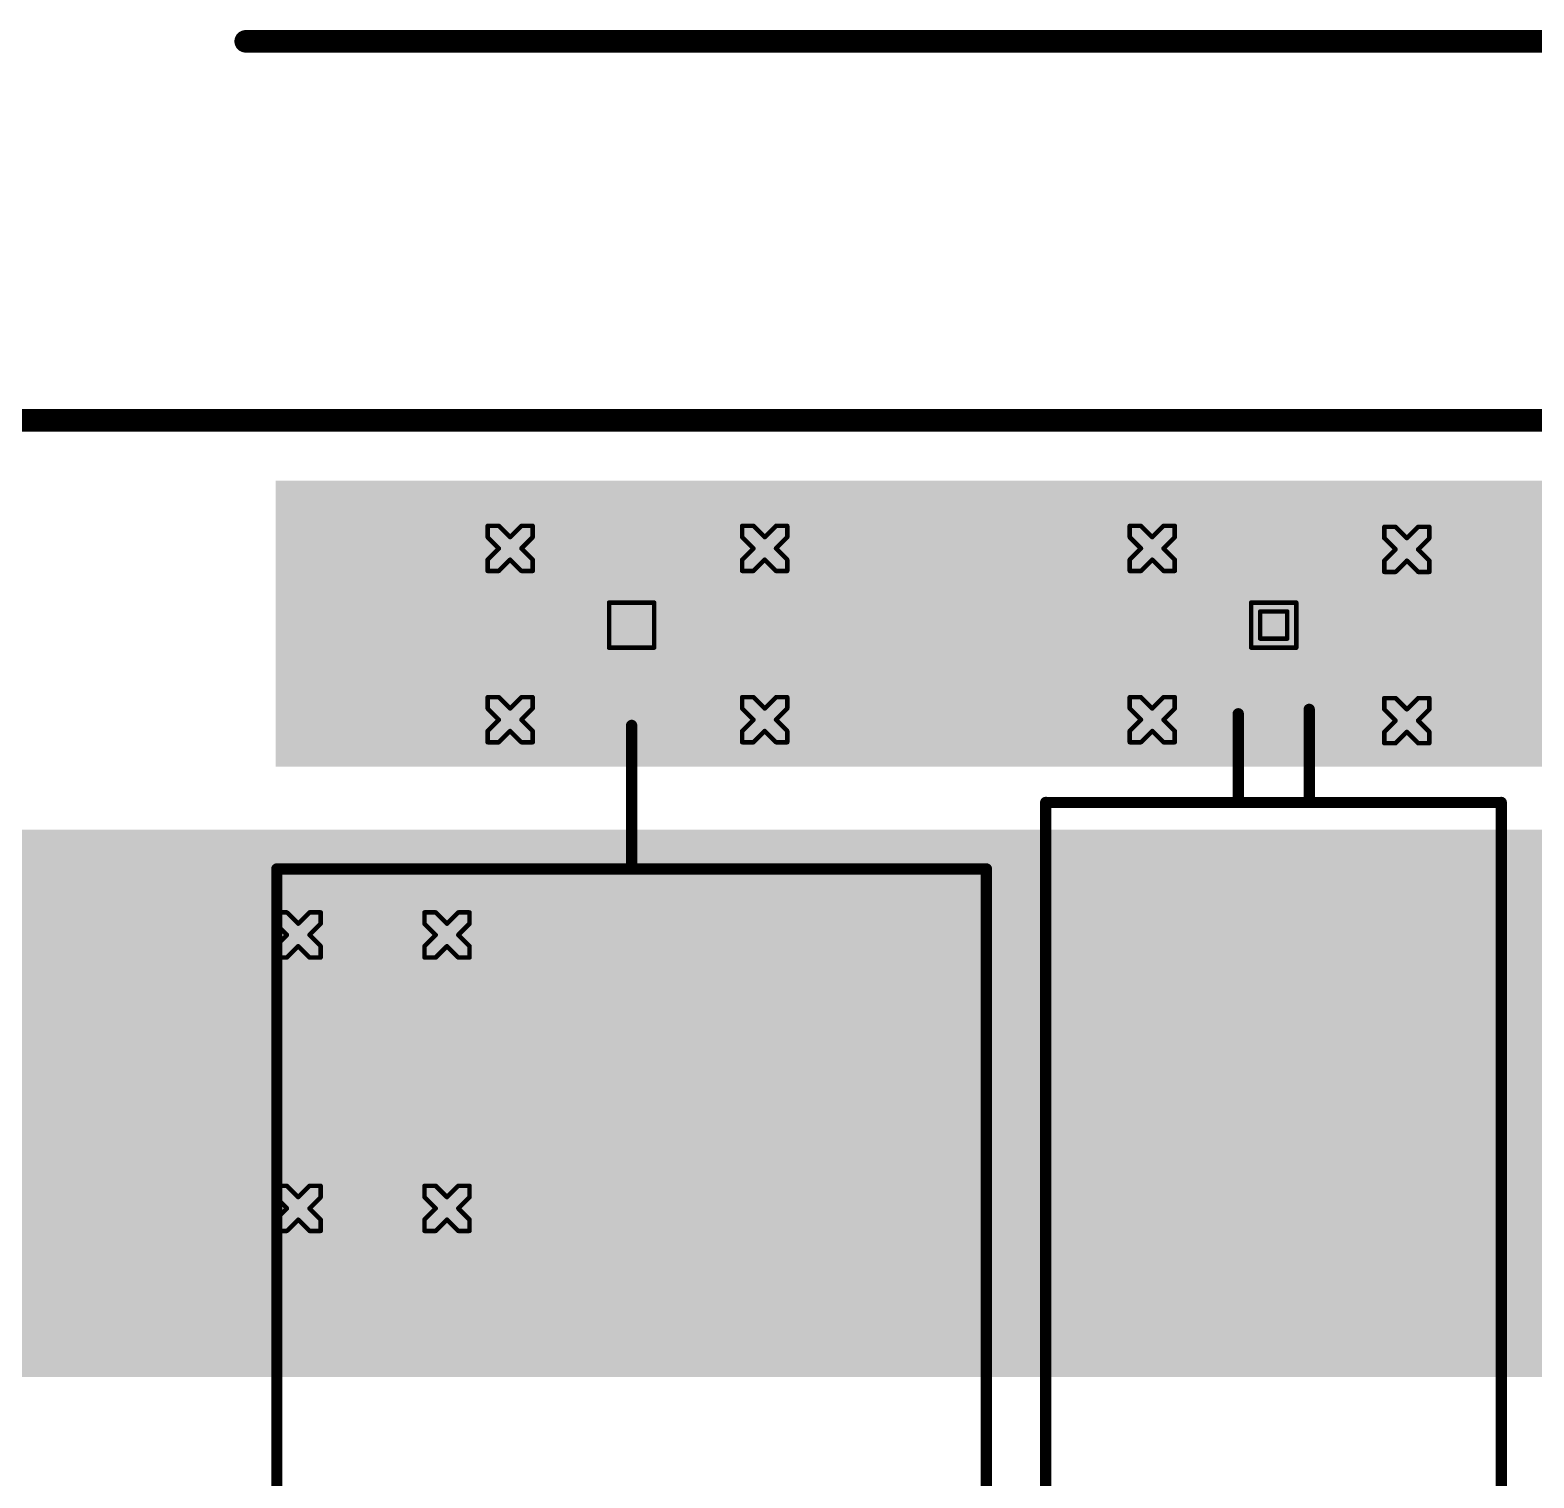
# Model space of a CAD drawing. Header units: inches. Extents: x 0 to 282, y 0 to 91.
# Drawn here: x 34.8 to 51.75, y 25.07 to 41.4 of the extents above; entities that cross this region are included whole.
import ezdxf

# ---------------------------------------------------------------- set-up
doc = ezdxf.new("R2010")
doc.units = ezdxf.units.IN
for name, color, linetype in [('Board Outline', 216, 'Continuous'), ('Bottom Layer', 5, 'Continuous'), ('Bottom Solder', 6, 'Continuous'), ('Dimension', 6, 'Continuous'), ('Drill Drawing', 1, 'Continuous'), ('Multi-Layer', 9, 'Continuous'), ('Pad Holes', 156, 'Continuous'), ('Top Layer', 1, 'Continuous'), ('Top Overlay', 2, 'Continuous'), ('Top Solder', 216, 'Continuous'), ('Via Holes', 16, 'Continuous')]:
    doc.layers.add(name, color=color, linetype=linetype)

# ---------------------------------------------------------------- blocks, each defined once
blk = doc.blocks.new('EWWR0006J500RT9_7')
at = {"layer": 'Bottom Layer'}
h = blk.add_hatch(color=5, dxfattribs=at)
edge = h.paths.add_edge_path()
edge.add_arc((-14.5, 0), 0.9, 0, 360)
at = {"layer": 'Bottom Solder'}
h = blk.add_hatch(color=6, dxfattribs=at)
edge = h.paths.add_edge_path()
edge.add_arc((-14.5, 0), 0.951, 0, 360)
at = {"layer": 'Multi-Layer'}
h = blk.add_hatch(color=9, dxfattribs=at)
edge = h.paths.add_edge_path()
edge.add_arc((-14.5, 0), 0.9, 0, 360)
at = {"layer": 'Pad Holes'}
h = blk.add_hatch(color=7, dxfattribs=at)
edge = h.paths.add_edge_path()
edge.add_arc((-14.5, 0), 0.5, 0, 360)
at = {"layer": 'Top Layer'}
h = blk.add_hatch(color=1, dxfattribs=at)
edge = h.paths.add_edge_path()
edge.add_arc((-14.5, 0), 0.9, 0, 360)
at = {"layer": 'Top Solder'}
h = blk.add_hatch(color=216, dxfattribs=at)
edge = h.paths.add_edge_path()
edge.add_arc((-14.5, 0), 0.951, 0, 360)
at = {"layer": 'Top Overlay', "const_width": 0.127}
for points in [[(-11.75, -4), (-11.75, 4)], [(11.75, 4), (-11.715, 4)], [(-11.75, 0), (-13.369, 0)], [(11.75, -4), (-11.75, -4)]]:
    blk.add_lwpolyline(points, dxfattribs=at)
at = {"layer": 'Top Overlay', "const_width": 0.0635}
for points in [[(-11.782, 4, 1), (-11.718, 4, 1)], [(-11.747, 4, 1), (-11.683, 4, 1)], [(-13.401, 0, 1), (-13.337, 0, 1)], [(-11.782, 0, 1), (-11.718, 0, 1)], [(-11.782, -4, 1), (-11.718, -4, 1)], [(-11.782, -4, 1), (-11.718, -4, 1)]]:
    blk.add_lwpolyline(points, format="xyb", close=True, dxfattribs=at)
blk = doc.blocks.new('MFR3WSJT_73_1K_8')
at = {"layer": 'Bottom Layer'}
h = blk.add_hatch(color=5, dxfattribs=at)
edge = h.paths.add_edge_path()
edge.add_arc((9.5, 0), 1, 0, 360)
at = {"layer": 'Bottom Solder'}
h = blk.add_hatch(color=6, dxfattribs=at)
edge = h.paths.add_edge_path()
edge.add_arc((9.5, 0), 1.051, 0, 360)
at = {"layer": 'Multi-Layer'}
h = blk.add_hatch(color=9, dxfattribs=at)
edge = h.paths.add_edge_path()
edge.add_arc((9.5, 0), 1, 0, 360)
at = {"layer": 'Pad Holes'}
h = blk.add_hatch(color=7, dxfattribs=at)
edge = h.paths.add_edge_path()
edge.add_arc((9.5, 0), 0.55, 0, 360)
at = {"layer": 'Top Layer'}
h = blk.add_hatch(color=1, dxfattribs=at)
edge = h.paths.add_edge_path()
edge.add_arc((9.5, 0), 1, 0, 360)
at = {"layer": 'Top Solder'}
h = blk.add_hatch(color=216, dxfattribs=at)
edge = h.paths.add_edge_path()
edge.add_arc((9.5, 0), 1.051, 0, 360)
at = {"layer": 'Top Overlay', "const_width": 0.127}
for points in [[(-7.5, 2.571), (7.5, 2.571)], [(7.5, 2.565), (7.5, -2.565)], [(7.5, 0.4), (8.5, 0.4)], [(7.5, -0.4), (8.55, -0.4)], [(-7.5, -2.565), (7.5, -2.565)]]:
    blk.add_lwpolyline(points, dxfattribs=at)
at = {"layer": 'Top Overlay', "const_width": 0.0635}
for points in [[(7.468, 2.571, 1), (7.532, 2.571, 1)], [(7.468, 2.565, 1), (7.532, 2.565, 1)], [(7.468, 0.4, 1), (7.532, 0.4, 1)], [(8.468, 0.4, 1), (8.532, 0.4, 1)], [(7.468, -0.4, 1), (7.532, -0.4, 1)], [(8.518, -0.4, 1), (8.582, -0.4, 1)], [(7.468, -2.565, 1), (7.532, -2.565, 1)], [(7.468, -2.565, 1), (7.532, -2.565, 1)]]:
    blk.add_lwpolyline(points, format="xyb", close=True, dxfattribs=at)

msp = doc.modelspace()

# ---------------------------------------------------------------- hatches: boundary and pattern name
at = {"layer": 'Bottom Layer'}
for points in [[(37.567, 33.096), (56.744, 33.096), (56.744, 36.322), (37.567, 36.322)], [(25.451, 26.213), (56.744, 26.213), (56.744, 32.385), (25.451, 32.385)]]:
    msp.add_hatch(color=5, dxfattribs=at).paths.add_polyline_path(points)
h = msp.add_hatch(color=5, dxfattribs=at)
edge = h.paths.add_edge_path()
edge.add_arc((40.21, 35.556), 0.3, 0, 360)
h = msp.add_hatch(color=5, dxfattribs=at)
edge = h.paths.add_edge_path()
edge.add_arc((43.081, 35.556), 0.3, 0, 360)
h = msp.add_hatch(color=5, dxfattribs=at)
edge = h.paths.add_edge_path()
edge.add_arc((47.449, 35.556), 0.3, 0, 360)
h = msp.add_hatch(color=5, dxfattribs=at)
edge = h.paths.add_edge_path()
edge.add_arc((50.32, 35.545), 0.3, 0, 360)
h = msp.add_hatch(color=5, dxfattribs=at)
edge = h.paths.add_edge_path()
edge.add_arc((40.21, 33.624), 0.3, 0, 360)
h = msp.add_hatch(color=5, dxfattribs=at)
edge = h.paths.add_edge_path()
edge.add_arc((43.081, 33.624), 0.3, 0, 360)
h = msp.add_hatch(color=5, dxfattribs=at)
edge = h.paths.add_edge_path()
edge.add_arc((47.449, 33.624), 0.3, 0, 360)
h = msp.add_hatch(color=5, dxfattribs=at)
edge = h.paths.add_edge_path()
edge.add_arc((50.32, 33.614), 0.3, 0, 360)
h = msp.add_hatch(color=5, dxfattribs=at)
edge = h.paths.add_edge_path()
edge.add_arc((37.821, 31.197), 0.3, 0, 360)
h = msp.add_hatch(color=5, dxfattribs=at)
edge = h.paths.add_edge_path()
edge.add_arc((39.498, 31.197), 0.3, 0, 360)
h = msp.add_hatch(color=5, dxfattribs=at)
edge = h.paths.add_edge_path()
edge.add_arc((37.821, 28.113), 0.3, 0, 360)
h = msp.add_hatch(color=5, dxfattribs=at)
edge = h.paths.add_edge_path()
edge.add_arc((39.498, 28.113), 0.3, 0, 360)
at = {"layer": 'Bottom Solder'}
h = msp.add_hatch(color=6, dxfattribs=at)
edge = h.paths.add_edge_path()
edge.add_arc((40.21, 35.556), 0.402, 0, 360)
h = msp.add_hatch(color=6, dxfattribs=at)
edge = h.paths.add_edge_path()
edge.add_arc((43.081, 35.556), 0.402, 0, 360)
h = msp.add_hatch(color=6, dxfattribs=at)
edge = h.paths.add_edge_path()
edge.add_arc((47.449, 35.556), 0.402, 0, 360)
h = msp.add_hatch(color=6, dxfattribs=at)
edge = h.paths.add_edge_path()
edge.add_arc((50.32, 35.545), 0.402, 0, 360)
h = msp.add_hatch(color=6, dxfattribs=at)
edge = h.paths.add_edge_path()
edge.add_arc((40.21, 33.624), 0.402, 0, 360)
h = msp.add_hatch(color=6, dxfattribs=at)
edge = h.paths.add_edge_path()
edge.add_arc((43.081, 33.624), 0.402, 0, 360)
h = msp.add_hatch(color=6, dxfattribs=at)
edge = h.paths.add_edge_path()
edge.add_arc((47.449, 33.624), 0.402, 0, 360)
h = msp.add_hatch(color=6, dxfattribs=at)
edge = h.paths.add_edge_path()
edge.add_arc((50.32, 33.614), 0.402, 0, 360)
h = msp.add_hatch(color=6, dxfattribs=at)
edge = h.paths.add_edge_path()
edge.add_arc((37.821, 31.197), 0.402, 0, 360)
h = msp.add_hatch(color=6, dxfattribs=at)
edge = h.paths.add_edge_path()
edge.add_arc((39.498, 31.197), 0.402, 0, 360)
h = msp.add_hatch(color=6, dxfattribs=at)
edge = h.paths.add_edge_path()
edge.add_arc((37.821, 28.113), 0.402, 0, 360)
h = msp.add_hatch(color=6, dxfattribs=at)
edge = h.paths.add_edge_path()
edge.add_arc((39.498, 28.113), 0.402, 0, 360)
at = {"layer": 'Top Layer'}
for points in [[(37.567, 33.096), (56.744, 33.096), (56.744, 36.322), (37.567, 36.322)], [(25.451, 26.213), (56.744, 26.213), (56.744, 32.385), (25.451, 32.385)]]:
    msp.add_hatch(color=1, dxfattribs=at).paths.add_polyline_path(points)
h = msp.add_hatch(color=1, dxfattribs=at)
edge = h.paths.add_edge_path()
edge.add_arc((40.21, 35.556), 0.3, 0, 360)
h = msp.add_hatch(color=1, dxfattribs=at)
edge = h.paths.add_edge_path()
edge.add_arc((43.081, 35.556), 0.3, 0, 360)
h = msp.add_hatch(color=1, dxfattribs=at)
edge = h.paths.add_edge_path()
edge.add_arc((47.449, 35.556), 0.3, 0, 360)
h = msp.add_hatch(color=1, dxfattribs=at)
edge = h.paths.add_edge_path()
edge.add_arc((50.32, 35.545), 0.3, 0, 360)
h = msp.add_hatch(color=1, dxfattribs=at)
edge = h.paths.add_edge_path()
edge.add_arc((40.21, 33.624), 0.3, 0, 360)
h = msp.add_hatch(color=1, dxfattribs=at)
edge = h.paths.add_edge_path()
edge.add_arc((43.081, 33.624), 0.3, 0, 360)
h = msp.add_hatch(color=1, dxfattribs=at)
edge = h.paths.add_edge_path()
edge.add_arc((47.449, 33.624), 0.3, 0, 360)
h = msp.add_hatch(color=1, dxfattribs=at)
edge = h.paths.add_edge_path()
edge.add_arc((50.32, 33.614), 0.3, 0, 360)
h = msp.add_hatch(color=1, dxfattribs=at)
edge = h.paths.add_edge_path()
edge.add_arc((37.821, 31.197), 0.3, 0, 360)
h = msp.add_hatch(color=1, dxfattribs=at)
edge = h.paths.add_edge_path()
edge.add_arc((39.498, 31.197), 0.3, 0, 360)
h = msp.add_hatch(color=1, dxfattribs=at)
edge = h.paths.add_edge_path()
edge.add_arc((37.821, 28.113), 0.3, 0, 360)
h = msp.add_hatch(color=1, dxfattribs=at)
edge = h.paths.add_edge_path()
edge.add_arc((39.498, 28.113), 0.3, 0, 360)
at = {"layer": 'Top Solder'}
h = msp.add_hatch(color=216, dxfattribs=at)
edge = h.paths.add_edge_path()
edge.add_arc((40.21, 35.556), 0.402, 0, 360)
h = msp.add_hatch(color=216, dxfattribs=at)
edge = h.paths.add_edge_path()
edge.add_arc((43.081, 35.556), 0.402, 0, 360)
h = msp.add_hatch(color=216, dxfattribs=at)
edge = h.paths.add_edge_path()
edge.add_arc((47.449, 35.556), 0.402, 0, 360)
h = msp.add_hatch(color=216, dxfattribs=at)
edge = h.paths.add_edge_path()
edge.add_arc((50.32, 35.545), 0.402, 0, 360)
h = msp.add_hatch(color=216, dxfattribs=at)
edge = h.paths.add_edge_path()
edge.add_arc((40.21, 33.624), 0.402, 0, 360)
h = msp.add_hatch(color=216, dxfattribs=at)
edge = h.paths.add_edge_path()
edge.add_arc((43.081, 33.624), 0.402, 0, 360)
h = msp.add_hatch(color=216, dxfattribs=at)
edge = h.paths.add_edge_path()
edge.add_arc((47.449, 33.624), 0.402, 0, 360)
h = msp.add_hatch(color=216, dxfattribs=at)
edge = h.paths.add_edge_path()
edge.add_arc((50.32, 33.614), 0.402, 0, 360)
h = msp.add_hatch(color=216, dxfattribs=at)
edge = h.paths.add_edge_path()
edge.add_arc((37.821, 31.197), 0.402, 0, 360)
h = msp.add_hatch(color=216, dxfattribs=at)
edge = h.paths.add_edge_path()
edge.add_arc((39.498, 31.197), 0.402, 0, 360)
h = msp.add_hatch(color=216, dxfattribs=at)
edge = h.paths.add_edge_path()
edge.add_arc((37.821, 28.113), 0.402, 0, 360)
h = msp.add_hatch(color=216, dxfattribs=at)
edge = h.paths.add_edge_path()
edge.add_arc((39.498, 28.113), 0.402, 0, 360)
at = {"layer": 'Via Holes'}
h = msp.add_hatch(color=7, dxfattribs=at)
edge = h.paths.add_edge_path()
edge.add_arc((40.21, 35.556), 0.15, 0, 360)
h = msp.add_hatch(color=7, dxfattribs=at)
edge = h.paths.add_edge_path()
edge.add_arc((43.081, 35.556), 0.15, 0, 360)
h = msp.add_hatch(color=7, dxfattribs=at)
edge = h.paths.add_edge_path()
edge.add_arc((47.449, 35.556), 0.15, 0, 360)
h = msp.add_hatch(color=7, dxfattribs=at)
edge = h.paths.add_edge_path()
edge.add_arc((50.32, 35.545), 0.15, 0, 360)
h = msp.add_hatch(color=7, dxfattribs=at)
edge = h.paths.add_edge_path()
edge.add_arc((40.21, 33.624), 0.15, 0, 360)
h = msp.add_hatch(color=7, dxfattribs=at)
edge = h.paths.add_edge_path()
edge.add_arc((43.081, 33.624), 0.15, 0, 360)
h = msp.add_hatch(color=7, dxfattribs=at)
edge = h.paths.add_edge_path()
edge.add_arc((47.449, 33.624), 0.15, 0, 360)
h = msp.add_hatch(color=7, dxfattribs=at)
edge = h.paths.add_edge_path()
edge.add_arc((50.32, 33.614), 0.15, 0, 360)
h = msp.add_hatch(color=7, dxfattribs=at)
edge = h.paths.add_edge_path()
edge.add_arc((37.821, 31.197), 0.15, 0, 360)
h = msp.add_hatch(color=7, dxfattribs=at)
edge = h.paths.add_edge_path()
edge.add_arc((39.498, 31.197), 0.15, 0, 360)
h = msp.add_hatch(color=7, dxfattribs=at)
edge = h.paths.add_edge_path()
edge.add_arc((37.821, 28.113), 0.15, 0, 360)
h = msp.add_hatch(color=7, dxfattribs=at)
edge = h.paths.add_edge_path()
edge.add_arc((39.498, 28.113), 0.15, 0, 360)

# ---------------------------------------------------------------- linework, layer by layer
at = {"layer": 'Board Outline', "const_width": 0.254}
msp.add_lwpolyline([(0, 37), (61, 37)], dxfattribs=at)
at = {"layer": 'Dimension', "const_width": 0.254}
msp.add_lwpolyline([(37.229, 41.275), (61, 41.275)], dxfattribs=at)
at = {"layer": 'Dimension', "const_width": 0.127}
msp.add_lwpolyline([(37.165, 41.275, 1), (37.292, 41.275, 1)], format="xyb", close=True, dxfattribs=at)
at = {"layer": 'Drill Drawing', "const_width": 0.0508}
for points in [[(39.956, 35.683), (39.956, 35.81)], [(39.956, 35.81), (40.083, 35.81)], [(40.083, 35.81), (40.21, 35.683)], [(40.21, 35.683), (40.337, 35.81)], [(40.337, 35.81), (40.464, 35.81)], [(40.464, 35.683), (40.464, 35.81)], [(42.827, 35.683), (42.827, 35.81)], [(42.827, 35.81), (42.954, 35.81)], [(42.954, 35.81), (43.081, 35.683)], [(43.081, 35.683), (43.208, 35.81)], [(43.208, 35.81), (43.335, 35.81)], [(43.335, 35.683), (43.335, 35.81)], [(47.195, 35.683), (47.195, 35.81)], [(47.195, 35.81), (47.322, 35.81)], [(47.322, 35.81), (47.449, 35.683)], [(47.449, 35.683), (47.576, 35.81)], [(47.576, 35.81), (47.703, 35.81)], [(47.703, 35.683), (47.703, 35.81)], [(50.066, 35.672), (50.066, 35.799)], [(50.066, 35.799), (50.193, 35.799)], [(50.193, 35.799), (50.32, 35.672)], [(50.32, 35.672), (50.447, 35.799)], [(50.447, 35.799), (50.574, 35.799)], [(50.574, 35.672), (50.574, 35.799)], [(39.956, 35.683), (40.083, 35.556)], [(40.337, 35.556), (40.464, 35.683)], [(42.827, 35.683), (42.954, 35.556)], [(43.208, 35.556), (43.335, 35.683)], [(47.195, 35.683), (47.322, 35.556)], [(47.576, 35.556), (47.703, 35.683)], [(50.066, 35.672), (50.193, 35.545)], [(50.447, 35.545), (50.574, 35.672)], [(39.956, 35.429), (40.083, 35.556)], [(39.956, 35.302), (39.956, 35.429)], [(40.083, 35.302), (40.21, 35.429)], [(40.21, 35.429), (40.337, 35.302)], [(40.337, 35.556), (40.464, 35.429)], [(40.464, 35.302), (40.464, 35.429)], [(42.827, 35.429), (42.954, 35.556)], [(42.827, 35.302), (42.827, 35.429)], [(42.954, 35.302), (43.081, 35.429)], [(43.081, 35.429), (43.208, 35.302)], [(43.208, 35.556), (43.335, 35.429)], [(43.335, 35.302), (43.335, 35.429)], [(47.195, 35.429), (47.322, 35.556)], [(47.195, 35.302), (47.195, 35.429)], [(47.322, 35.302), (47.449, 35.429)], [(47.449, 35.429), (47.576, 35.302)], [(47.576, 35.556), (47.703, 35.429)], [(47.703, 35.302), (47.703, 35.429)], [(50.066, 35.418), (50.193, 35.545)], [(50.066, 35.291), (50.066, 35.418)], [(50.193, 35.291), (50.32, 35.418)], [(50.32, 35.418), (50.447, 35.291)], [(50.447, 35.545), (50.574, 35.418)], [(50.574, 35.291), (50.574, 35.418)], [(39.956, 35.302), (40.083, 35.302)], [(40.337, 35.302), (40.464, 35.302)], [(42.827, 35.302), (42.954, 35.302)], [(43.208, 35.302), (43.335, 35.302)], [(47.195, 35.302), (47.322, 35.302)], [(47.576, 35.302), (47.703, 35.302)], [(50.066, 35.291), (50.193, 35.291)], [(50.447, 35.291), (50.574, 35.291)], [(41.326, 34.945), (41.834, 34.945)], [(41.326, 34.437), (41.326, 34.945)], [(41.834, 34.437), (41.834, 34.945)], [(48.565, 34.945), (49.073, 34.945)], [(48.565, 34.437), (48.565, 34.945)], [(49.073, 34.437), (49.073, 34.945)], [(48.666, 34.844), (48.971, 34.844)], [(48.666, 34.539), (48.666, 34.844)], [(48.971, 34.539), (48.971, 34.844)], [(41.326, 34.437), (41.834, 34.437)], [(48.565, 34.437), (49.073, 34.437)], [(48.666, 34.539), (48.971, 34.539)], [(39.956, 33.751), (39.956, 33.878)], [(39.956, 33.878), (40.083, 33.878)], [(39.956, 33.751), (40.083, 33.624)], [(40.083, 33.878), (40.21, 33.751)], [(40.21, 33.751), (40.337, 33.878)], [(40.337, 33.878), (40.464, 33.878)], [(40.337, 33.624), (40.464, 33.751)], [(40.464, 33.751), (40.464, 33.878)], [(42.827, 33.751), (42.827, 33.878)], [(42.827, 33.878), (42.954, 33.878)], [(42.827, 33.751), (42.954, 33.624)], [(42.954, 33.878), (43.081, 33.751)], [(43.081, 33.751), (43.208, 33.878)], [(43.208, 33.878), (43.335, 33.878)], [(43.208, 33.624), (43.335, 33.751)], [(43.335, 33.751), (43.335, 33.878)], [(47.195, 33.751), (47.195, 33.878)], [(47.195, 33.878), (47.322, 33.878)], [(47.195, 33.751), (47.322, 33.624)], [(47.322, 33.878), (47.449, 33.751)], [(47.449, 33.751), (47.576, 33.878)], [(47.576, 33.878), (47.703, 33.878)], [(47.576, 33.624), (47.703, 33.751)], [(47.703, 33.751), (47.703, 33.878)], [(50.066, 33.741), (50.066, 33.868)], [(50.066, 33.868), (50.193, 33.868)], [(50.066, 33.741), (50.193, 33.614)], [(50.193, 33.868), (50.32, 33.741)], [(50.32, 33.741), (50.447, 33.868)], [(50.447, 33.868), (50.574, 33.868)], [(50.447, 33.614), (50.574, 33.741)], [(50.574, 33.741), (50.574, 33.868)], [(39.956, 33.497), (40.083, 33.624)], [(40.337, 33.624), (40.464, 33.497)], [(42.827, 33.497), (42.954, 33.624)], [(43.208, 33.624), (43.335, 33.497)], [(47.195, 33.497), (47.322, 33.624)], [(47.576, 33.624), (47.703, 33.497)], [(50.066, 33.487), (50.193, 33.614)], [(50.447, 33.614), (50.574, 33.487)], [(39.956, 33.37), (39.956, 33.497)], [(40.083, 33.37), (40.21, 33.497)], [(40.21, 33.497), (40.337, 33.37)], [(40.464, 33.37), (40.464, 33.497)], [(42.827, 33.37), (42.827, 33.497)], [(42.954, 33.37), (43.081, 33.497)], [(43.081, 33.497), (43.208, 33.37)], [(43.335, 33.37), (43.335, 33.497)], [(47.195, 33.37), (47.195, 33.497)], [(47.322, 33.37), (47.449, 33.497)], [(47.449, 33.497), (47.576, 33.37)], [(47.703, 33.37), (47.703, 33.497)], [(50.066, 33.36), (50.066, 33.487)], [(50.193, 33.36), (50.32, 33.487)], [(50.32, 33.487), (50.447, 33.36)], [(50.574, 33.36), (50.574, 33.487)], [(39.956, 33.37), (40.083, 33.37)], [(40.337, 33.37), (40.464, 33.37)], [(42.827, 33.37), (42.954, 33.37)], [(43.208, 33.37), (43.335, 33.37)], [(47.195, 33.37), (47.322, 33.37)], [(47.576, 33.37), (47.703, 33.37)], [(50.066, 33.36), (50.193, 33.36)], [(50.447, 33.36), (50.574, 33.36)], [(37.567, 31.324), (37.567, 31.451)], [(37.567, 31.451), (37.694, 31.451)], [(37.694, 31.451), (37.821, 31.324)], [(37.821, 31.324), (37.948, 31.451)], [(37.948, 31.451), (38.075, 31.451)], [(38.075, 31.324), (38.075, 31.451)], [(39.244, 31.324), (39.244, 31.451)], [(39.244, 31.451), (39.371, 31.451)], [(39.371, 31.451), (39.498, 31.324)], [(39.498, 31.324), (39.625, 31.451)], [(39.625, 31.451), (39.752, 31.451)], [(39.752, 31.324), (39.752, 31.451)], [(37.567, 31.324), (37.694, 31.197)], [(37.567, 31.07), (37.694, 31.197)], [(37.948, 31.197), (38.075, 31.324)], [(37.948, 31.197), (38.075, 31.07)], [(39.244, 31.324), (39.371, 31.197)], [(39.244, 31.07), (39.371, 31.197)], [(39.625, 31.197), (39.752, 31.324)], [(39.625, 31.197), (39.752, 31.07)], [(37.567, 30.943), (37.567, 31.07)], [(37.694, 30.943), (37.821, 31.07)], [(37.821, 31.07), (37.948, 30.943)], [(38.075, 30.943), (38.075, 31.07)], [(39.244, 30.943), (39.244, 31.07)], [(39.371, 30.943), (39.498, 31.07)], [(39.498, 31.07), (39.625, 30.943)], [(39.752, 30.943), (39.752, 31.07)], [(37.567, 30.943), (37.694, 30.943)], [(37.948, 30.943), (38.075, 30.943)], [(39.244, 30.943), (39.371, 30.943)], [(39.625, 30.943), (39.752, 30.943)], [(37.567, 28.24), (37.567, 28.367)], [(37.567, 28.367), (37.694, 28.367)], [(37.694, 28.367), (37.821, 28.24)], [(37.821, 28.24), (37.948, 28.367)], [(37.948, 28.367), (38.075, 28.367)], [(38.075, 28.24), (38.075, 28.367)], [(39.244, 28.24), (39.244, 28.367)], [(39.244, 28.367), (39.371, 28.367)], [(39.371, 28.367), (39.498, 28.24)], [(39.498, 28.24), (39.625, 28.367)], [(39.625, 28.367), (39.752, 28.367)], [(39.752, 28.24), (39.752, 28.367)], [(37.567, 28.24), (37.694, 28.113)], [(37.948, 28.113), (38.075, 28.24)], [(39.244, 28.24), (39.371, 28.113)], [(39.625, 28.113), (39.752, 28.24)], [(37.567, 27.986), (37.694, 28.113)], [(37.567, 27.859), (37.567, 27.986)], [(37.694, 27.859), (37.821, 27.986)], [(37.821, 27.986), (37.948, 27.859)], [(37.948, 28.113), (38.075, 27.986)], [(38.075, 27.859), (38.075, 27.986)], [(39.244, 27.986), (39.371, 28.113)], [(39.244, 27.859), (39.244, 27.986)], [(39.371, 27.859), (39.498, 27.986)], [(39.498, 27.986), (39.625, 27.859)], [(39.625, 28.113), (39.752, 27.986)], [(39.752, 27.859), (39.752, 27.986)], [(37.567, 27.859), (37.694, 27.859)], [(37.948, 27.859), (38.075, 27.859)], [(39.244, 27.859), (39.371, 27.859)], [(39.625, 27.859), (39.752, 27.859)]]:
    msp.add_lwpolyline(points, dxfattribs=at)
at = {"layer": 'Drill Drawing', "const_width": 0.0254}
for points in [[(39.944, 35.81, 1), (39.969, 35.81, 1)], [(39.944, 35.81, 1), (39.969, 35.81, 1)], [(40.071, 35.81, 1), (40.096, 35.81, 1)], [(40.071, 35.81, 1), (40.096, 35.81, 1)], [(40.325, 35.81, 1), (40.35, 35.81, 1)], [(40.325, 35.81, 1), (40.35, 35.81, 1)], [(40.452, 35.81, 1), (40.477, 35.81, 1)], [(40.452, 35.81, 1), (40.477, 35.81, 1)], [(42.814, 35.81, 1), (42.839, 35.81, 1)], [(42.814, 35.81, 1), (42.839, 35.81, 1)], [(42.941, 35.81, 1), (42.966, 35.81, 1)], [(42.941, 35.81, 1), (42.966, 35.81, 1)], [(43.195, 35.81, 1), (43.22, 35.81, 1)], [(43.195, 35.81, 1), (43.22, 35.81, 1)], [(43.322, 35.81, 1), (43.347, 35.81, 1)], [(43.322, 35.81, 1), (43.347, 35.81, 1)], [(47.183, 35.81, 1), (47.208, 35.81, 1)], [(47.183, 35.81, 1), (47.208, 35.81, 1)], [(47.31, 35.81, 1), (47.335, 35.81, 1)], [(47.31, 35.81, 1), (47.335, 35.81, 1)], [(47.564, 35.81, 1), (47.589, 35.81, 1)], [(47.564, 35.81, 1), (47.589, 35.81, 1)], [(47.691, 35.81, 1), (47.716, 35.81, 1)], [(47.691, 35.81, 1), (47.716, 35.81, 1)], [(50.053, 35.799, 1), (50.078, 35.799, 1)], [(50.053, 35.799, 1), (50.078, 35.799, 1)], [(50.18, 35.799, 1), (50.205, 35.799, 1)], [(50.18, 35.799, 1), (50.205, 35.799, 1)], [(50.434, 35.799, 1), (50.459, 35.799, 1)], [(50.434, 35.799, 1), (50.459, 35.799, 1)], [(50.561, 35.799, 1), (50.586, 35.799, 1)], [(50.561, 35.799, 1), (50.586, 35.799, 1)], [(39.944, 35.683, 1), (39.969, 35.683, 1)], [(39.944, 35.683, 1), (39.969, 35.683, 1)], [(40.198, 35.683, 1), (40.223, 35.683, 1)], [(40.198, 35.683, 1), (40.223, 35.683, 1)], [(40.452, 35.683, 1), (40.477, 35.683, 1)], [(40.452, 35.683, 1), (40.477, 35.683, 1)], [(42.814, 35.683, 1), (42.839, 35.683, 1)], [(42.814, 35.683, 1), (42.839, 35.683, 1)], [(43.068, 35.683, 1), (43.093, 35.683, 1)], [(43.068, 35.683, 1), (43.093, 35.683, 1)], [(43.322, 35.683, 1), (43.347, 35.683, 1)], [(43.322, 35.683, 1), (43.347, 35.683, 1)], [(47.183, 35.683, 1), (47.208, 35.683, 1)], [(47.183, 35.683, 1), (47.208, 35.683, 1)], [(47.437, 35.683, 1), (47.462, 35.683, 1)], [(47.437, 35.683, 1), (47.462, 35.683, 1)], [(47.691, 35.683, 1), (47.716, 35.683, 1)], [(47.691, 35.683, 1), (47.716, 35.683, 1)], [(50.053, 35.672, 1), (50.078, 35.672, 1)], [(50.053, 35.672, 1), (50.078, 35.672, 1)], [(50.307, 35.672, 1), (50.332, 35.672, 1)], [(50.307, 35.672, 1), (50.332, 35.672, 1)], [(50.561, 35.672, 1), (50.586, 35.672, 1)], [(50.561, 35.672, 1), (50.586, 35.672, 1)], [(39.944, 35.429, 1), (39.969, 35.429, 1)], [(39.944, 35.429, 1), (39.969, 35.429, 1)], [(40.071, 35.556, 1), (40.096, 35.556, 1)], [(40.071, 35.556, 1), (40.096, 35.556, 1)], [(40.198, 35.429, 1), (40.223, 35.429, 1)], [(40.198, 35.429, 1), (40.223, 35.429, 1)], [(40.325, 35.556, 1), (40.35, 35.556, 1)], [(40.325, 35.556, 1), (40.35, 35.556, 1)], [(40.452, 35.429, 1), (40.477, 35.429, 1)], [(40.452, 35.429, 1), (40.477, 35.429, 1)], [(42.814, 35.429, 1), (42.839, 35.429, 1)], [(42.814, 35.429, 1), (42.839, 35.429, 1)], [(42.941, 35.556, 1), (42.966, 35.556, 1)], [(42.941, 35.556, 1), (42.966, 35.556, 1)], [(43.068, 35.429, 1), (43.093, 35.429, 1)], [(43.068, 35.429, 1), (43.093, 35.429, 1)], [(43.195, 35.556, 1), (43.22, 35.556, 1)], [(43.195, 35.556, 1), (43.22, 35.556, 1)], [(43.322, 35.429, 1), (43.347, 35.429, 1)], [(43.322, 35.429, 1), (43.347, 35.429, 1)], [(47.183, 35.429, 1), (47.208, 35.429, 1)], [(47.183, 35.429, 1), (47.208, 35.429, 1)], [(47.31, 35.556, 1), (47.335, 35.556, 1)], [(47.31, 35.556, 1), (47.335, 35.556, 1)], [(47.437, 35.429, 1), (47.462, 35.429, 1)], [(47.437, 35.429, 1), (47.462, 35.429, 1)], [(47.564, 35.556, 1), (47.589, 35.556, 1)], [(47.564, 35.556, 1), (47.589, 35.556, 1)], [(47.691, 35.429, 1), (47.716, 35.429, 1)], [(47.691, 35.429, 1), (47.716, 35.429, 1)], [(50.053, 35.418, 1), (50.078, 35.418, 1)], [(50.053, 35.418, 1), (50.078, 35.418, 1)], [(50.18, 35.545, 1), (50.205, 35.545, 1)], [(50.18, 35.545, 1), (50.205, 35.545, 1)], [(50.307, 35.418, 1), (50.332, 35.418, 1)], [(50.307, 35.418, 1), (50.332, 35.418, 1)], [(50.434, 35.545, 1), (50.459, 35.545, 1)], [(50.434, 35.545, 1), (50.459, 35.545, 1)], [(50.561, 35.418, 1), (50.586, 35.418, 1)], [(50.561, 35.418, 1), (50.586, 35.418, 1)], [(39.944, 35.302, 1), (39.969, 35.302, 1)], [(39.944, 35.302, 1), (39.969, 35.302, 1)], [(40.071, 35.302, 1), (40.096, 35.302, 1)], [(40.071, 35.302, 1), (40.096, 35.302, 1)], [(40.325, 35.302, 1), (40.35, 35.302, 1)], [(40.325, 35.302, 1), (40.35, 35.302, 1)], [(40.452, 35.302, 1), (40.477, 35.302, 1)], [(40.452, 35.302, 1), (40.477, 35.302, 1)], [(42.814, 35.302, 1), (42.839, 35.302, 1)], [(42.814, 35.302, 1), (42.839, 35.302, 1)], [(42.941, 35.302, 1), (42.966, 35.302, 1)], [(42.941, 35.302, 1), (42.966, 35.302, 1)], [(43.195, 35.302, 1), (43.22, 35.302, 1)], [(43.195, 35.302, 1), (43.22, 35.302, 1)], [(43.322, 35.302, 1), (43.347, 35.302, 1)], [(43.322, 35.302, 1), (43.347, 35.302, 1)], [(47.183, 35.302, 1), (47.208, 35.302, 1)], [(47.183, 35.302, 1), (47.208, 35.302, 1)], [(47.31, 35.302, 1), (47.335, 35.302, 1)], [(47.31, 35.302, 1), (47.335, 35.302, 1)], [(47.564, 35.302, 1), (47.589, 35.302, 1)], [(47.564, 35.302, 1), (47.589, 35.302, 1)], [(47.691, 35.302, 1), (47.716, 35.302, 1)], [(47.691, 35.302, 1), (47.716, 35.302, 1)], [(50.053, 35.291, 1), (50.078, 35.291, 1)], [(50.053, 35.291, 1), (50.078, 35.291, 1)], [(50.18, 35.291, 1), (50.205, 35.291, 1)], [(50.18, 35.291, 1), (50.205, 35.291, 1)], [(50.434, 35.291, 1), (50.459, 35.291, 1)], [(50.434, 35.291, 1), (50.459, 35.291, 1)], [(50.561, 35.291, 1), (50.586, 35.291, 1)], [(50.561, 35.291, 1), (50.586, 35.291, 1)], [(41.313, 34.945, 1), (41.339, 34.945, 1)], [(41.313, 34.945, 1), (41.339, 34.945, 1)], [(41.821, 34.945, 1), (41.846, 34.945, 1)], [(41.821, 34.945, 1), (41.846, 34.945, 1)], [(48.552, 34.945, 1), (48.578, 34.945, 1)], [(48.552, 34.945, 1), (48.578, 34.945, 1)], [(49.06, 34.945, 1), (49.086, 34.945, 1)], [(49.06, 34.945, 1), (49.086, 34.945, 1)], [(48.654, 34.844, 1), (48.679, 34.844, 1)], [(48.654, 34.844, 1), (48.679, 34.844, 1)], [(48.958, 34.844, 1), (48.984, 34.844, 1)], [(48.958, 34.844, 1), (48.984, 34.844, 1)], [(41.313, 34.437, 1), (41.339, 34.437, 1)], [(41.313, 34.437, 1), (41.339, 34.437, 1)], [(41.821, 34.437, 1), (41.846, 34.437, 1)], [(41.821, 34.437, 1), (41.846, 34.437, 1)], [(48.552, 34.437, 1), (48.578, 34.437, 1)], [(48.552, 34.437, 1), (48.578, 34.437, 1)], [(48.654, 34.539, 1), (48.679, 34.539, 1)], [(48.654, 34.539, 1), (48.679, 34.539, 1)], [(48.958, 34.539, 1), (48.984, 34.539, 1)], [(48.958, 34.539, 1), (48.984, 34.539, 1)], [(49.06, 34.437, 1), (49.086, 34.437, 1)], [(49.06, 34.437, 1), (49.086, 34.437, 1)], [(39.944, 33.878, 1), (39.969, 33.878, 1)], [(39.944, 33.878, 1), (39.969, 33.878, 1)], [(39.944, 33.751, 1), (39.969, 33.751, 1)], [(39.944, 33.751, 1), (39.969, 33.751, 1)], [(40.071, 33.878, 1), (40.096, 33.878, 1)], [(40.071, 33.878, 1), (40.096, 33.878, 1)], [(40.198, 33.751, 1), (40.223, 33.751, 1)], [(40.198, 33.751, 1), (40.223, 33.751, 1)], [(40.325, 33.878, 1), (40.35, 33.878, 1)], [(40.325, 33.878, 1), (40.35, 33.878, 1)], [(40.452, 33.878, 1), (40.477, 33.878, 1)], [(40.452, 33.878, 1), (40.477, 33.878, 1)], [(40.452, 33.751, 1), (40.477, 33.751, 1)], [(40.452, 33.751, 1), (40.477, 33.751, 1)], [(42.814, 33.878, 1), (42.839, 33.878, 1)], [(42.814, 33.878, 1), (42.839, 33.878, 1)], [(42.814, 33.751, 1), (42.839, 33.751, 1)], [(42.814, 33.751, 1), (42.839, 33.751, 1)], [(42.941, 33.878, 1), (42.966, 33.878, 1)], [(42.941, 33.878, 1), (42.966, 33.878, 1)], [(43.068, 33.751, 1), (43.093, 33.751, 1)], [(43.068, 33.751, 1), (43.093, 33.751, 1)], [(43.195, 33.878, 1), (43.22, 33.878, 1)], [(43.195, 33.878, 1), (43.22, 33.878, 1)], [(43.322, 33.878, 1), (43.347, 33.878, 1)], [(43.322, 33.878, 1), (43.347, 33.878, 1)], [(43.322, 33.751, 1), (43.347, 33.751, 1)], [(43.322, 33.751, 1), (43.347, 33.751, 1)], [(47.183, 33.878, 1), (47.208, 33.878, 1)], [(47.183, 33.878, 1), (47.208, 33.878, 1)], [(47.183, 33.751, 1), (47.208, 33.751, 1)], [(47.183, 33.751, 1), (47.208, 33.751, 1)], [(47.31, 33.878, 1), (47.335, 33.878, 1)], [(47.31, 33.878, 1), (47.335, 33.878, 1)], [(47.437, 33.751, 1), (47.462, 33.751, 1)], [(47.437, 33.751, 1), (47.462, 33.751, 1)], [(47.564, 33.878, 1), (47.589, 33.878, 1)], [(47.564, 33.878, 1), (47.589, 33.878, 1)], [(47.691, 33.878, 1), (47.716, 33.878, 1)], [(47.691, 33.878, 1), (47.716, 33.878, 1)], [(47.691, 33.751, 1), (47.716, 33.751, 1)], [(47.691, 33.751, 1), (47.716, 33.751, 1)], [(50.053, 33.868, 1), (50.078, 33.868, 1)], [(50.053, 33.868, 1), (50.078, 33.868, 1)], [(50.053, 33.741, 1), (50.078, 33.741, 1)], [(50.053, 33.741, 1), (50.078, 33.741, 1)], [(50.18, 33.868, 1), (50.205, 33.868, 1)], [(50.18, 33.868, 1), (50.205, 33.868, 1)], [(50.307, 33.741, 1), (50.332, 33.741, 1)], [(50.307, 33.741, 1), (50.332, 33.741, 1)], [(50.434, 33.868, 1), (50.459, 33.868, 1)], [(50.434, 33.868, 1), (50.459, 33.868, 1)], [(50.561, 33.868, 1), (50.586, 33.868, 1)], [(50.561, 33.868, 1), (50.586, 33.868, 1)], [(50.561, 33.741, 1), (50.586, 33.741, 1)], [(50.561, 33.741, 1), (50.586, 33.741, 1)], [(40.071, 33.624, 1), (40.096, 33.624, 1)], [(40.071, 33.624, 1), (40.096, 33.624, 1)], [(40.325, 33.624, 1), (40.35, 33.624, 1)], [(40.325, 33.624, 1), (40.35, 33.624, 1)], [(42.941, 33.624, 1), (42.966, 33.624, 1)], [(42.941, 33.624, 1), (42.966, 33.624, 1)], [(43.195, 33.624, 1), (43.22, 33.624, 1)], [(43.195, 33.624, 1), (43.22, 33.624, 1)], [(47.31, 33.624, 1), (47.335, 33.624, 1)], [(47.31, 33.624, 1), (47.335, 33.624, 1)], [(47.564, 33.624, 1), (47.589, 33.624, 1)], [(47.564, 33.624, 1), (47.589, 33.624, 1)], [(50.18, 33.614, 1), (50.205, 33.614, 1)], [(50.18, 33.614, 1), (50.205, 33.614, 1)], [(50.434, 33.614, 1), (50.459, 33.614, 1)], [(50.434, 33.614, 1), (50.459, 33.614, 1)], [(39.944, 33.497, 1), (39.969, 33.497, 1)], [(39.944, 33.497, 1), (39.969, 33.497, 1)], [(40.198, 33.497, 1), (40.223, 33.497, 1)], [(40.198, 33.497, 1), (40.223, 33.497, 1)], [(40.452, 33.497, 1), (40.477, 33.497, 1)], [(40.452, 33.497, 1), (40.477, 33.497, 1)], [(42.814, 33.497, 1), (42.839, 33.497, 1)], [(42.814, 33.497, 1), (42.839, 33.497, 1)], [(43.068, 33.497, 1), (43.093, 33.497, 1)], [(43.068, 33.497, 1), (43.093, 33.497, 1)], [(43.322, 33.497, 1), (43.347, 33.497, 1)], [(43.322, 33.497, 1), (43.347, 33.497, 1)], [(47.183, 33.497, 1), (47.208, 33.497, 1)], [(47.183, 33.497, 1), (47.208, 33.497, 1)], [(47.437, 33.497, 1), (47.462, 33.497, 1)], [(47.437, 33.497, 1), (47.462, 33.497, 1)], [(47.691, 33.497, 1), (47.716, 33.497, 1)], [(47.691, 33.497, 1), (47.716, 33.497, 1)], [(50.053, 33.487, 1), (50.078, 33.487, 1)], [(50.053, 33.487, 1), (50.078, 33.487, 1)], [(50.307, 33.487, 1), (50.332, 33.487, 1)], [(50.307, 33.487, 1), (50.332, 33.487, 1)], [(50.561, 33.487, 1), (50.586, 33.487, 1)], [(50.561, 33.487, 1), (50.586, 33.487, 1)], [(39.944, 33.37, 1), (39.969, 33.37, 1)], [(39.944, 33.37, 1), (39.969, 33.37, 1)], [(40.071, 33.37, 1), (40.096, 33.37, 1)], [(40.071, 33.37, 1), (40.096, 33.37, 1)], [(40.325, 33.37, 1), (40.35, 33.37, 1)], [(40.325, 33.37, 1), (40.35, 33.37, 1)], [(40.452, 33.37, 1), (40.477, 33.37, 1)], [(40.452, 33.37, 1), (40.477, 33.37, 1)], [(42.814, 33.37, 1), (42.839, 33.37, 1)], [(42.814, 33.37, 1), (42.839, 33.37, 1)], [(42.941, 33.37, 1), (42.966, 33.37, 1)], [(42.941, 33.37, 1), (42.966, 33.37, 1)], [(43.195, 33.37, 1), (43.22, 33.37, 1)], [(43.195, 33.37, 1), (43.22, 33.37, 1)], [(43.322, 33.37, 1), (43.347, 33.37, 1)], [(43.322, 33.37, 1), (43.347, 33.37, 1)], [(47.183, 33.37, 1), (47.208, 33.37, 1)], [(47.183, 33.37, 1), (47.208, 33.37, 1)], [(47.31, 33.37, 1), (47.335, 33.37, 1)], [(47.31, 33.37, 1), (47.335, 33.37, 1)], [(47.564, 33.37, 1), (47.589, 33.37, 1)], [(47.564, 33.37, 1), (47.589, 33.37, 1)], [(47.691, 33.37, 1), (47.716, 33.37, 1)], [(47.691, 33.37, 1), (47.716, 33.37, 1)], [(50.053, 33.36, 1), (50.078, 33.36, 1)], [(50.053, 33.36, 1), (50.078, 33.36, 1)], [(50.18, 33.36, 1), (50.205, 33.36, 1)], [(50.18, 33.36, 1), (50.205, 33.36, 1)], [(50.434, 33.36, 1), (50.459, 33.36, 1)], [(50.434, 33.36, 1), (50.459, 33.36, 1)], [(50.561, 33.36, 1), (50.586, 33.36, 1)], [(50.561, 33.36, 1), (50.586, 33.36, 1)], [(37.554, 31.451, 1), (37.579, 31.451, 1)], [(37.554, 31.451, 1), (37.579, 31.451, 1)], [(37.681, 31.451, 1), (37.706, 31.451, 1)], [(37.681, 31.451, 1), (37.706, 31.451, 1)], [(37.935, 31.451, 1), (37.96, 31.451, 1)], [(37.935, 31.451, 1), (37.96, 31.451, 1)], [(38.062, 31.451, 1), (38.087, 31.451, 1)], [(38.062, 31.451, 1), (38.087, 31.451, 1)], [(39.232, 31.451, 1), (39.257, 31.451, 1)], [(39.232, 31.451, 1), (39.257, 31.451, 1)], [(39.359, 31.451, 1), (39.384, 31.451, 1)], [(39.359, 31.451, 1), (39.384, 31.451, 1)], [(39.613, 31.451, 1), (39.638, 31.451, 1)], [(39.613, 31.451, 1), (39.638, 31.451, 1)], [(39.74, 31.451, 1), (39.765, 31.451, 1)], [(39.74, 31.451, 1), (39.765, 31.451, 1)], [(37.554, 31.324, 1), (37.579, 31.324, 1)], [(37.554, 31.324, 1), (37.579, 31.324, 1)], [(37.681, 31.197, 1), (37.706, 31.197, 1)], [(37.681, 31.197, 1), (37.706, 31.197, 1)], [(37.808, 31.324, 1), (37.833, 31.324, 1)], [(37.808, 31.324, 1), (37.833, 31.324, 1)], [(37.935, 31.197, 1), (37.96, 31.197, 1)], [(37.935, 31.197, 1), (37.96, 31.197, 1)], [(38.062, 31.324, 1), (38.087, 31.324, 1)], [(38.062, 31.324, 1), (38.087, 31.324, 1)], [(39.232, 31.324, 1), (39.257, 31.324, 1)], [(39.232, 31.324, 1), (39.257, 31.324, 1)], [(39.359, 31.197, 1), (39.384, 31.197, 1)], [(39.359, 31.197, 1), (39.384, 31.197, 1)], [(39.486, 31.324, 1), (39.511, 31.324, 1)], [(39.486, 31.324, 1), (39.511, 31.324, 1)], [(39.613, 31.197, 1), (39.638, 31.197, 1)], [(39.613, 31.197, 1), (39.638, 31.197, 1)], [(39.74, 31.324, 1), (39.765, 31.324, 1)], [(39.74, 31.324, 1), (39.765, 31.324, 1)], [(37.554, 31.07, 1), (37.579, 31.07, 1)], [(37.554, 31.07, 1), (37.579, 31.07, 1)], [(37.808, 31.07, 1), (37.833, 31.07, 1)], [(37.808, 31.07, 1), (37.833, 31.07, 1)], [(38.062, 31.07, 1), (38.087, 31.07, 1)], [(38.062, 31.07, 1), (38.087, 31.07, 1)], [(39.232, 31.07, 1), (39.257, 31.07, 1)], [(39.232, 31.07, 1), (39.257, 31.07, 1)], [(39.486, 31.07, 1), (39.511, 31.07, 1)], [(39.486, 31.07, 1), (39.511, 31.07, 1)], [(39.74, 31.07, 1), (39.765, 31.07, 1)], [(39.74, 31.07, 1), (39.765, 31.07, 1)], [(37.554, 30.943, 1), (37.579, 30.943, 1)], [(37.554, 30.943, 1), (37.579, 30.943, 1)], [(37.681, 30.943, 1), (37.706, 30.943, 1)], [(37.681, 30.943, 1), (37.706, 30.943, 1)], [(37.935, 30.943, 1), (37.96, 30.943, 1)], [(37.935, 30.943, 1), (37.96, 30.943, 1)], [(38.062, 30.943, 1), (38.087, 30.943, 1)], [(38.062, 30.943, 1), (38.087, 30.943, 1)], [(39.232, 30.943, 1), (39.257, 30.943, 1)], [(39.232, 30.943, 1), (39.257, 30.943, 1)], [(39.359, 30.943, 1), (39.384, 30.943, 1)], [(39.359, 30.943, 1), (39.384, 30.943, 1)], [(39.613, 30.943, 1), (39.638, 30.943, 1)], [(39.613, 30.943, 1), (39.638, 30.943, 1)], [(39.74, 30.943, 1), (39.765, 30.943, 1)], [(39.74, 30.943, 1), (39.765, 30.943, 1)], [(37.554, 28.367, 1), (37.579, 28.367, 1)], [(37.554, 28.367, 1), (37.579, 28.367, 1)], [(37.681, 28.367, 1), (37.706, 28.367, 1)], [(37.681, 28.367, 1), (37.706, 28.367, 1)], [(37.935, 28.367, 1), (37.96, 28.367, 1)], [(37.935, 28.367, 1), (37.96, 28.367, 1)], [(38.062, 28.367, 1), (38.087, 28.367, 1)], [(38.062, 28.367, 1), (38.087, 28.367, 1)], [(39.232, 28.367, 1), (39.257, 28.367, 1)], [(39.232, 28.367, 1), (39.257, 28.367, 1)], [(39.359, 28.367, 1), (39.384, 28.367, 1)], [(39.359, 28.367, 1), (39.384, 28.367, 1)], [(39.613, 28.367, 1), (39.638, 28.367, 1)], [(39.613, 28.367, 1), (39.638, 28.367, 1)], [(39.74, 28.367, 1), (39.765, 28.367, 1)], [(39.74, 28.367, 1), (39.765, 28.367, 1)], [(37.554, 28.24, 1), (37.579, 28.24, 1)], [(37.554, 28.24, 1), (37.579, 28.24, 1)], [(37.808, 28.24, 1), (37.833, 28.24, 1)], [(37.808, 28.24, 1), (37.833, 28.24, 1)], [(38.062, 28.24, 1), (38.087, 28.24, 1)], [(38.062, 28.24, 1), (38.087, 28.24, 1)], [(39.232, 28.24, 1), (39.257, 28.24, 1)], [(39.232, 28.24, 1), (39.257, 28.24, 1)], [(39.486, 28.24, 1), (39.511, 28.24, 1)], [(39.486, 28.24, 1), (39.511, 28.24, 1)], [(39.74, 28.24, 1), (39.765, 28.24, 1)], [(39.74, 28.24, 1), (39.765, 28.24, 1)], [(37.554, 27.986, 1), (37.579, 27.986, 1)], [(37.554, 27.986, 1), (37.579, 27.986, 1)], [(37.681, 28.113, 1), (37.706, 28.113, 1)], [(37.681, 28.113, 1), (37.706, 28.113, 1)], [(37.808, 27.986, 1), (37.833, 27.986, 1)], [(37.808, 27.986, 1), (37.833, 27.986, 1)], [(37.935, 28.113, 1), (37.96, 28.113, 1)], [(37.935, 28.113, 1), (37.96, 28.113, 1)], [(38.062, 27.986, 1), (38.087, 27.986, 1)], [(38.062, 27.986, 1), (38.087, 27.986, 1)], [(39.232, 27.986, 1), (39.257, 27.986, 1)], [(39.232, 27.986, 1), (39.257, 27.986, 1)], [(39.359, 28.113, 1), (39.384, 28.113, 1)], [(39.359, 28.113, 1), (39.384, 28.113, 1)], [(39.486, 27.986, 1), (39.511, 27.986, 1)], [(39.486, 27.986, 1), (39.511, 27.986, 1)], [(39.613, 28.113, 1), (39.638, 28.113, 1)], [(39.613, 28.113, 1), (39.638, 28.113, 1)], [(39.74, 27.986, 1), (39.765, 27.986, 1)], [(39.74, 27.986, 1), (39.765, 27.986, 1)], [(37.554, 27.859, 1), (37.579, 27.859, 1)], [(37.554, 27.859, 1), (37.579, 27.859, 1)], [(37.681, 27.859, 1), (37.706, 27.859, 1)], [(37.681, 27.859, 1), (37.706, 27.859, 1)], [(37.935, 27.859, 1), (37.96, 27.859, 1)], [(37.935, 27.859, 1), (37.96, 27.859, 1)], [(38.062, 27.859, 1), (38.087, 27.859, 1)], [(38.062, 27.859, 1), (38.087, 27.859, 1)], [(39.232, 27.859, 1), (39.257, 27.859, 1)], [(39.232, 27.859, 1), (39.257, 27.859, 1)], [(39.359, 27.859, 1), (39.384, 27.859, 1)], [(39.359, 27.859, 1), (39.384, 27.859, 1)], [(39.613, 27.859, 1), (39.638, 27.859, 1)], [(39.613, 27.859, 1), (39.638, 27.859, 1)], [(39.74, 27.859, 1), (39.765, 27.859, 1)], [(39.74, 27.859, 1), (39.765, 27.859, 1)]]:
    msp.add_lwpolyline(points, format="xyb", close=True, dxfattribs=at)

# ---------------------------------------------------------------- block references
for name, p, rotation in [('EWWR0006J500RT9_7', (41.58, 20.191), 270), ('MFR3WSJT_73_1K_8', (48.819, 25.191), 90)]:
    msp.add_blockref(name, p, dxfattribs=dict(rotation=rotation))

doc.saveas('drawing.dxf')
